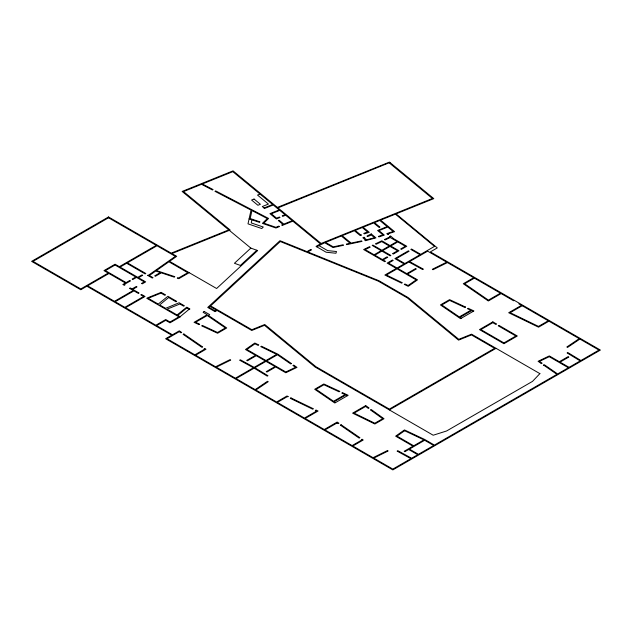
<?xml version="1.0" encoding="UTF-8"?>
<svg xmlns="http://www.w3.org/2000/svg" width="632" height="632" viewBox="0 0 632 632"><rect width="100%" height="100%" fill="white"/><g stroke="black" fill="none" stroke-linecap="round" stroke-linejoin="round"><path stroke-width="0.95" d="M251.939 219.81L251.252 222.93L263.291 227.03L261.751 228.531L248.005 223.847L251.038 210.101L214.959 191.322L215.638 190.888L268.592 218.459L263.773 223.167L275.9 227.307L278.878 226.098L279.455 226.572L275.947 227.994L262.391 223.373L267.304 218.569L251.947 210.575L250.193 218.538L259.957 221.872L259.444 222.369L249.111 218.846M264.018 207.983L272.637 204.499L232.813 171.659L202.358 183.975L213.095 189.568L212.423 189.995L201.513 184.315L183.525 191.583L230.159 230.032L171.944 253.566L176.707 256.323L169.558 261.348L216.61 288.508L257.666 250.564L250.841 248.107L234.425 263.275L240.397 265.424L256.813 250.256M180.12 316.719L189.079 309.325M189.197 272.684L178.809 278.68L177.268 278.167L177.766 277.661L178.643 277.954L187.775 272.684L168.918 261.798L156.428 270.567L174.803 276.674L174.306 277.179L161.302 272.858L155.425 276.255L154.714 275.844L160.402 272.558L155.78 271.017L149.35 275.536L153.007 277.646L152.296 278.056L147.54 275.315L148.631 275.125L175.356 256.363L156.989 245.761L127.38 262.857L145.834 273.506L145.123 273.917L126.669 263.267L120.048 267.083L137.792 277.329L141.987 274.904L142.706 275.315L138.503 277.74L145.676 281.88L142.263 283.855L141.552 283.444L144.254 281.88L136.512 277.409L132.886 279.502L132.175 279.091L135.801 276.998L115.071 265.029L105.394 270.615L126.124 282.583L129.75 280.49L130.469 280.9L124.275 284.479L124.986 284.89L124.275 285.301L122.853 284.479L125.413 282.994L108.949 273.49L87.603 285.814L114.455 301.314L133.241 290.475L129.536 288.334L130.255 287.923L132.017 288.942L136.283 286.478L136.994 286.889L132.728 289.353L139.072 293.019L138.361 293.43L133.952 290.886L115.166 301.725L124.844 307.318L143.63 296.471L140.778 294.828L141.489 294.417L145.052 296.471L125.555 307.729L155.867 325.219L165.726 319.531L169.992 321.996L178.919 316.845L146.758 298.28L147.469 297.87L161.12 292.355L165.481 294.875L164.77 295.286L161.002 293.114L148.188 298.28L158.229 304.079L167.899 296.274L176.707 301.361L175.996 301.772L168.633 297.514L159.675 304.916L165.608 308.337L179.133 302.752L184.339 305.762L183.628 306.172L179.859 304L167.053 309.174L177.086 314.965L186.756 307.16L189.916 308.985L189.331 309.467L186.772 307.989L177.813 315.384L180.341 316.845L169.992 322.818L165.726 320.353L156.578 325.63L172.441 334.794L179.306 330.828L181.692 332.479L180.926 332.851L179.243 331.689L167.038 338.736L215.591 366.773L230.056 359.632L230.712 360.074L216.31 367.184L235.373 378.197L253.448 367.761L239.662 360.208L240.35 359.79L254.159 367.35L265.274 360.935L256.237 355.713L247.444 360.793L246.733 360.382L255.525 355.303L245.493 349.512L254.807 343.034L258.757 344.938L258.125 345.38L254.941 343.848L246.851 349.472L265.985 360.524L276.682 354.347L260.747 346.644L261.395 346.202L277.78 354.118L291.502 363.582L290.728 363.953L277.393 354.757L266.696 360.935L285.83 371.979L295.571 367.31L292.916 365.47L293.69 365.106L296.993 367.382L285.767 372.762L275.734 366.971L266.941 372.05L266.23 371.64L275.023 366.56L265.985 361.346L254.87 367.761L267.968 375.732L267.233 376.127L254.159 368.172L236.084 378.608L255.154 389.612L267.478 381.301L268.237 381.673L255.865 390.023L276.603 401.992L286.983 395.995L288.31 396.635L287.047 396.785L277.314 402.402L304.442 418.068L316.593 411.061L315.352 410.46L316 410.018L318.078 411.021L305.161 418.479L324.263 429.515L337.188 422.058L338.926 423.25L338.16 423.63L336.477 422.468M389.225 162.89L432.391 198.488L321.127 243.462L277.962 207.873L389.952 162.471M316.743 246.804L324.698 242.735L332.985 247.523L343.484 245.303L343.144 244.758L333.246 246.851L325.535 242.396L341.32 236.013L350.136 243.288L346.36 244.086L346.699 244.631L361.994 241.408L361.646 240.863L351.115 243.083L342.141 235.681L354.362 230.743L360.201 235.562L361.52 235.025L360.453 234.748L355.184 230.403L362.262 227.544L367.524 231.889L363.748 233.421L364.324 233.895L369.278 232.315L363.084 227.212L373.638 222.946L379.105 227.449L379.927 227.117L374.468 222.614L379.769 220.465L387.195 226.596L377.588 230.475L382.945 234.891L378.402 236.415L378.908 236.913L384.327 235.104L378.995 230.617L387.772 227.07L393.136 231.486L386.784 233.611L387.827 234.59L388.672 234.275L388.159 233.824L394.589 231.675L380.59 220.133L395.387 214.153L434.492 246.393L420.738 254.333L411.527 249.016L410.816 249.427L420.027 254.743L404.828 263.52L396.327 258.614L409.109 251.236L408.398 250.825L394.905 258.614L404.117 263.931L397.046 268.015L388.546 263.11L393.199 260.423L392.488 260.013L387.124 263.11L396.335 268.426L384.864 275.046L401.636 283.16L402.284 282.709L386.35 275.007L397.046 268.837L416.18 279.881L408.09 285.506L404.907 283.973L404.275 284.416L408.225 286.328L417.539 279.842L407.506 274.051L416.298 268.979L415.587 268.568L406.795 273.64L397.757 268.426L408.872 262.011L422.682 269.572L423.369 269.145L409.583 261.601L427.659 251.165L446.721 262.169L432.328 269.287L432.975 269.73L447.44 262.58L473.676 277.732L463.288 283.728L488.331 300.982L501.137 293.588L513.603 300.785L514.314 300.374M194.877 354.813L204.618 349.196L204.097 348.84L204.871 348.461L205.977 349.227L195.588 355.224M519.575 303.415L518.864 303.826L521.487 305.335L508.681 312.729L538.559 327.186L548.947 321.19L579.196 338.657L566.825 347L567.591 347.379L579.915 339.068L598.978 350.073L580.903 360.509L567.828 352.553L567.101 352.948L580.192 360.919L557.629 373.947L544.334 364.727L543.386 365.201M337.125 422.911L324.982 429.926L352.111 445.592L361.852 439.975L361.33 439.611L362.104 439.24L363.21 440.006L352.822 446.002L373.046 457.679L387.503 450.529L388.159 450.972L373.757 458.089L392.828 469.094L410.895 458.658L397.109 451.114L397.805 450.687L411.606 458.247L417.728 454.716L408.691 449.502L404.891 451.69L404.18 451.28L413.004 446.192L395.64 436.167L404.464 429.926L424.672 439.453L434.413 445.086L556.958 374.334L543.575 365.091M389.352 409.915L496.041 348.319M541.197 363.677L542.145 363.21L539.491 361.37L549.24 356.701L568.366 367.745M259.997 194.071L257.524 195.075L268.434 204.073L262.288 206.553L264.595 208.457L273.214 204.973L279.202 209.911L269.935 213.655L276.366 218.964L280.008 217.487L279.431 217.013L276.611 218.151L271.333 213.798L279.779 210.385L285.056 214.738L282.235 215.875L282.812 216.357L285.632 215.212L292.268 220.687L283.823 224.099L279.154 220.244L278.325 220.576L283.002 224.431L281.682 224.968L282.259 225.442L292.845 221.161L320.392 243.873L316.032 246.393L326.159 252.239L335.963 253.242L336.493 251.52L327.621 250.62L318.876 245.572M473.202 311.363L471.622 310.628L459.954 317.367L461.257 318.259M347.458 395.703L345.878 394.968L334.21 401.707L335.513 402.6M569.077 367.334L560.039 362.12L568.84 357.041L568.129 356.63L559.328 361.709L549.303 355.919L538.077 361.299L541.379 363.574M229.329 230.364L250.841 248.107M539.886 373.63L532.523 381.373L446.611 430.977L433.189 435.227L315.123 367.058L264.5 325.322L251.757 330.473L217.084 310.454L215.022 311.647L207.738 307.444L279.976 240.697L306.986 251.615L310.77 249.435L311.481 249.845L307.824 251.955L378.931 280.703L408.169 297.585L458.793 339.321L471.543 334.17L539.886 373.63M204.12 311.434L203.133 312.342L207.233 314.704L194.056 322.32L199.025 324.627L199.657 324.177L195.557 322.273L207.233 315.534L225.379 327.937L217.527 332.472L202.319 325.409L201.695 325.867L217.598 333.254L226.746 327.969L208.426 315.447L209.698 314.649L204.12 311.434M210.053 306.402L209.018 307.357L215.014 310.825L216.373 310.043L210.053 306.402M280.268 241.527L210.606 305.896L251.868 329.714L264.753 324.508L315.897 366.686L389.352 409.094L494.619 348.319L471.425 334.928L458.548 340.135L407.395 297.956L378.284 281.145L280.268 241.527M339.747 391.374L339.115 391.824L323.916 384.77L316.055 389.304L333.554 401.265L345.088 394.605L341.778 393.065L342.41 392.614L348.169 395.292L334.794 403.011L314.689 389.273L323.837 383.987L339.747 391.374M465.492 307.034L464.86 307.484L449.66 300.421L441.8 304.956L459.298 316.916L470.832 310.257L467.522 308.724L468.154 308.266L473.913 310.944L460.538 318.67L440.433 304.924L449.581 299.639L465.492 307.034M404.606 430.74L396.999 436.127L413.715 445.781L423.954 439.872L404.606 430.74M290.933 397.907L290.286 398.35L312.729 409.196L313.377 408.754L290.933 397.907M108.522 216.958L31.6 261.364L80.778 289.756L86.892 286.225L171.73 335.205L165.608 338.736L392.828 469.916L600.4 350.073L430.36 251.899L437.297 247.902L396.043 213.885L433.797 198.63L389.47 162.084L277.385 207.399L233.058 170.853L182.127 191.441L228.752 229.89L171.217 253.148L108.522 216.958M108.522 217.779L33.022 261.364L80.778 288.935L108.238 273.079L103.972 270.615L115.071 264.208L119.337 266.672L156.278 245.35L108.522 217.779M381.175 250.683L374.105 254.767L365.122 249.585L370.21 247.136L369.562 246.685L363.629 249.545L384.706 261.711L385.417 261.3L383.087 259.95L387.74 257.264L387.029 256.853L382.376 259.539L374.815 255.178L381.886 251.094L390.157 255.873L390.868 255.462L382.597 250.683L390.015 246.409L397.567 250.77L392.575 253.653L393.286 254.064L398.99 250.77L390.726 245.998L397.797 241.914L405.349 246.275L400.696 248.961L401.407 249.371L406.779 246.275L393.697 238.722L390.544 235.933L389.699 236.25L390.244 236.731L384.454 239.52L385.093 239.963L390.181 237.513L397.086 241.503L390.015 245.587L381.823 240.784L375.519 243.818L376.166 244.26L381.696 241.606L389.304 245.998L381.886 250.272L372.896 245.082L372.193 245.421L381.175 250.683M474.387 278.143L464.654 283.76L488.394 300.121L500.426 293.177L474.387 278.143M492.842 321.87L479.467 329.596L503.941 343.721L517.316 336.003L498.964 325.401L498.245 325.812L515.894 336.003L503.941 342.9L480.889 329.596L492.842 322.691L495.828 324.421L496.539 324.011L492.842 321.87M522.198 305.746L510.166 312.69L538.504 326.396L548.236 320.78L522.198 305.746M365.707 405.594L352.601 413.154L374.863 424.009L384.019 418.732L371.221 409.544L370.431 409.907L382.668 418.684L374.808 423.219L354.086 413.123L365.628 406.463L368.29 408.375L369.072 408.003L365.707 405.594M424.672 440.275L409.402 449.091L418.439 454.305L433.702 445.497L424.672 440.275M183.888 333.988L183.122 334.368L201.908 347.324L202.675 346.952L183.888 333.988M341.122 424.767L340.356 425.139L359.134 438.102L359.908 437.723L341.122 424.767M254.056 199.048L251.583 200.052L257.919 205.274L260.392 204.27L254.056 199.048M371.237 233.935L366.979 236.084L367.555 236.558L371.34 235.033L374.563 237.695L366.592 239.82L364.261 237.893L364.751 237.695L364.174 237.213L362.855 237.75L365.62 240.026L364.862 240.184L365.209 240.729L375.945 237.901L371.237 233.935"/></g></svg>
